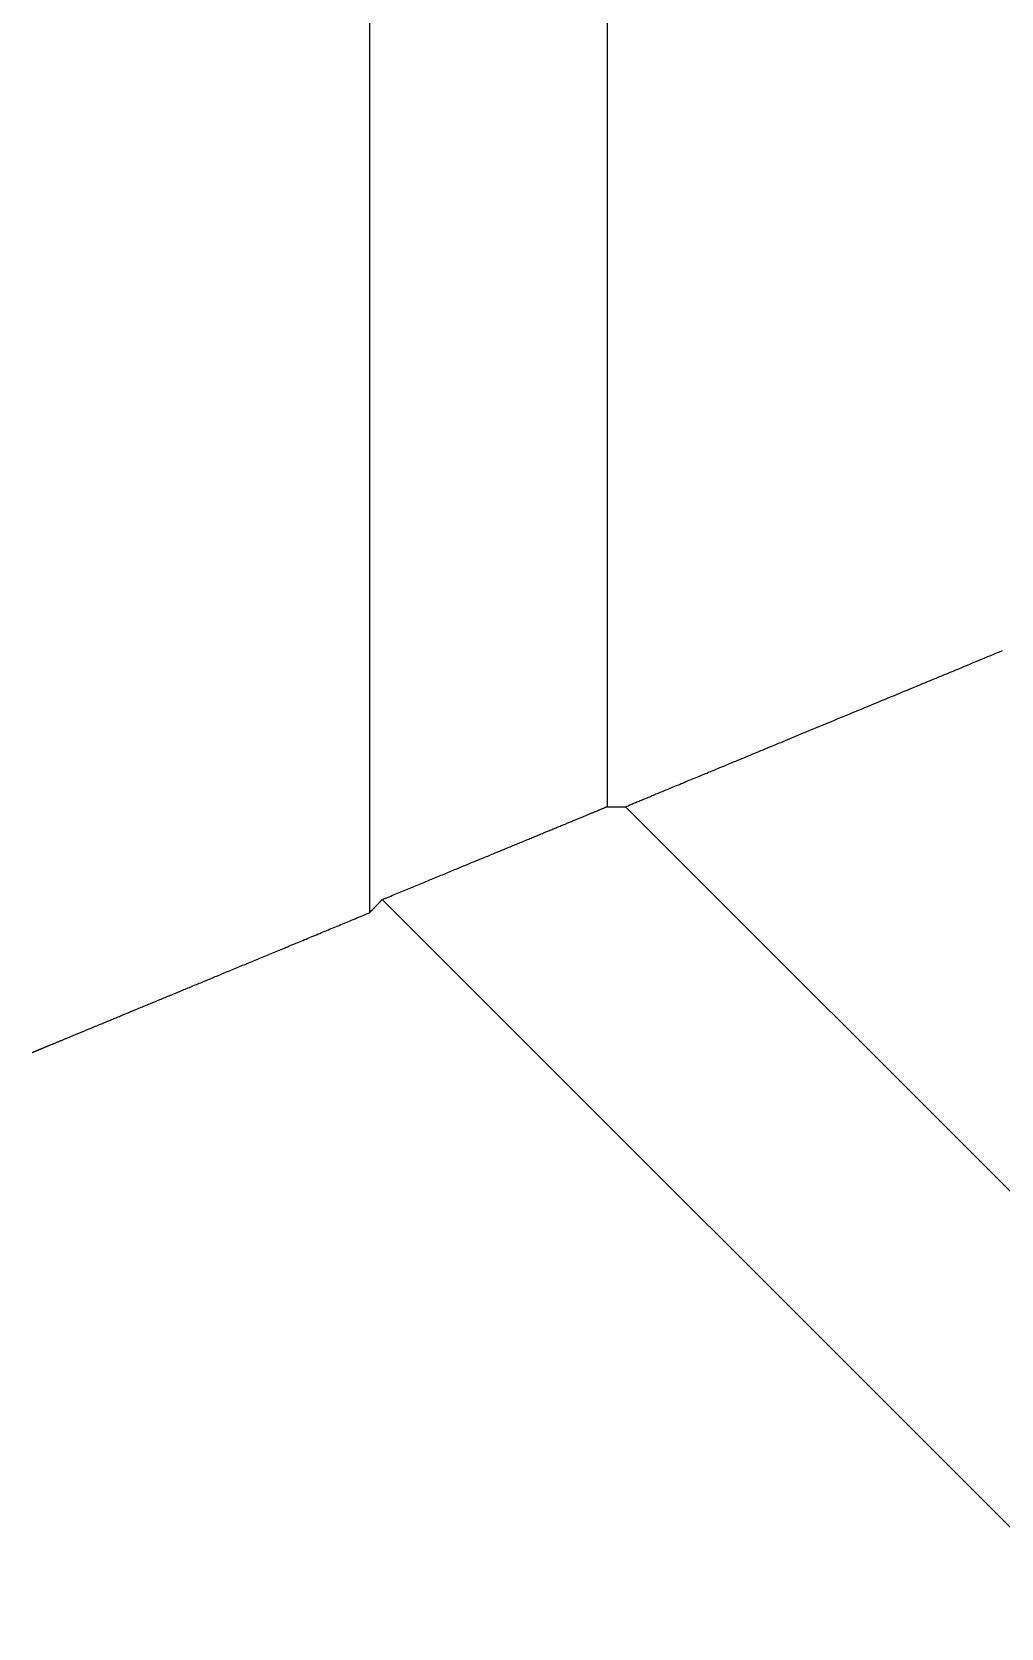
# Model space of a CAD drawing. Header units: metres. Extents: x -23 to 570, y -25 to 184.
# Drawn here: x 96.70344 to 96.71405, y 2.2192 to 2.23667 of the extents above; entities that cross this region are included whole.
import ezdxf

# ---------------------------------------------------------------- set-up
doc = ezdxf.new("R2010")
doc.units = ezdxf.units.M
doc.header["$LTSCALE"] = 0.1
doc.linetypes.add('DUPLEX SUPERIOR$0$DASHEDX2', pattern=[1.5, 1, -0.5])
for name, color, linetype in [('DUPLEX SUPERIOR$0$1', 232, 'DUPLEX SUPERIOR$0$DASHEDX2'), ('DUPLEX SUPERIOR$0$11-DUO-ATC TORRE A$0$10_GGP274BSSAAPTELHT2$0$GG-SA0001', 1, 'Continuous'), ('DUPLEX SUPERIOR$0$11-DUO-ATC TORRE A$0$GG-SA0002', 2, 'Continuous'), ('DUPLEX SUPERIOR$0$3', 2, 'Continuous'), ('DUPLEX SUPERIOR$0$4', 2, 'Continuous'), ('DUPLEX SUPERIOR$0$ARQ-MOB', 7, 'Continuous')]:
    doc.layers.add(name, color=color, linetype=linetype)
doc.styles.add('DUPLEX SUPERIOR$0$11-DUO-ATC TORRE A$0$10_GGP274BSSAAPTELHT2$0$gg-style-romans', font='romans.shx')
doc.dimstyles.new('DUPLEX SUPERIOR$0$11-DUO-ATC TORRE A$0$10_GGP274BSSAAPTELHT2$0$gg-dim-50', dxfattribs={"dimtxt": 0.1, "dimasz": 0.1, "dimexe": 0.1, "dimexo": 0.02, "dimgap": 0.02, "dimtad": 1, "dimdec": 0, "dimlfac": 100, "dimzin": 0, "dimdsep": 46, "dimtxsty": 'DUPLEX SUPERIOR$0$11-DUO-ATC TORRE A$0$10_GGP274BSSAAPTELHT2$0$gg-style-romans', "dimblk": 'DUPLEX SUPERIOR$0$11-DUO-ATC TORRE A$0$_Oblique', "dimcen": 0.02, "dimdle": 0.1, "dimclrd": 1, "dimclre": 1, "dimclrt": 1, "dimadec": 0, "dimazin": 0, "dimtfac": 1, "dimtdec": 0, "dimtofl": 0, "dimtmove": 0, "dimatfit": 3, "dimfxl": 1, "dimtolj": 1, "dimtzin": 0, "dimarcsym": 0})

# ---------------------------------------------------------------- blocks, each defined once
blk = doc.blocks.new('DUPLEX SUPERIOR$0$MOB_Jacuzzi-SPA J180 Quality')
h = blk.add_hatch()
h.set_pattern_fill('DOTS', color=251, scale=30, style=0)
h.set_pattern_definition([(4e-14, (-2e-12, 0), (0.9375, 1.875), [0, -1.875])])
h.paths.add_polyline_path([(333.0059, -53.4901), (278.5059, -53.4901), (278.5059, -107.9901, 0.414214)])
h.paths.add_polyline_path([(278.5059, -53.4901), (242.6924, -53.4901, -0.018763), (241.8449, -80.2574, 0.306451), (254.775, -102.5523, 0.113107), (278.5059, -107.9901)])
h.paths.add_polyline_path([(333.0059, -53.4901, 0.414214), (278.5059, 1.0099), (278.5059, -53.4901)])
h.paths.add_polyline_path([(278.5059, 1.0099, 0.153802), (247.2657, -8.8326, 0.542604), (247.4931, -15.5357, -0.759815), (244.5059, -26.2754), (244.1903, -26.2754, 0.435355), (241.7043, -28.9614, -0.017198), (242.6924, -53.4901), (278.5059, -53.4901)])
h.paths.add_polyline_path([(766.0059, -48.296), (1414.8154, -48.296), (1414.8154, 326.704), (766.0059, 326.704)], flags=9)
blk = doc.blocks.new('DUPLEX SUPERIOR$0$layout dup sup tipo 2')
at = {"layer": 'DUPLEX SUPERIOR$0$ARQ-MOB', "color": 251, "xscale": -0.01, "yscale": 0.01, "zscale": 0.01}
blk.add_blockref('DUPLEX SUPERIOR$0$MOB_Jacuzzi-SPA J180 Quality', (-13.662363, -4.726521), dxfattribs=at)
blk = doc.blocks.new('DUPLEX SUPERIOR$0$EST-LO-012-BAR-R00')
at = {"layer": 'DUPLEX SUPERIOR$0$3'}
h = blk.add_hatch(color=8, dxfattribs=at)
h.dxf.hatch_style = 1
h.paths.add_polyline_path([(12.990166, -733.007865), (-0.004452, -733.007865), (-0.004452, -859.007865), (12.990166, -859.007865)], flags=16)
h.paths.add_polyline_path([(12.990166, -474.009684), (-0.004452, -474.009684), (-0.004452, -600.009684), (12.990166, -600.009684)], flags=16)
h.paths.add_polyline_path([(12.990166, -41.006716), (0, -41.006716), (0, -167.006716), (12.990166, -167.006716)], flags=16)
h.paths.add_polyline_path([(-77.500305, 296.001179), (-239.500305, 296.001179), (-239.500305, 282.997389), (-77.500305, 282.997389)], flags=16)
h.paths.add_polyline_path([(1027.995156, -74.001904), (1014.985014, -74.001904), (1014.985014, -183.00198), (1012.995156, -183.00198), (1012.995156, -196.001904), (1027.995156, -196.001904)], flags=17)
h.paths.add_polyline_path([(-1534.999687, -396.002061), (-1547.999687, -396.002061), (-1547.999687, -566.99002), (-1534.999687, -566.99002), (-1534.999687, -458.002855), (-1532.999904, -458.002855), (-1532.999904, -445.003037), (-1534.999687, -445.003037)], flags=17)
h.paths.add_polyline_path([(-1547.999687, -245.000884), (-1547.999687, -74.000884), (-1534.999687, -74.000884), (-1534.999687, -183.000531), (-1532.999687, -183.000531), (-1532.999687, -196.000349), (-1534.999687, -196.000349), (-1534.999687, -245.000884)])
h.paths.add_polyline_path([(1027.995404, -566.99002), (1014.995404, -566.99002), (1014.995404, -458.001482), (1012.995404, -458.001482), (1012.995404, -444.99002), (1027.995404, -444.99002)])
h.paths.add_polyline_path([(-251.979379, -937.001358), (-251.979379, -924.001358), (-232.004486, -924.000659), (-232.004486, -855.000659), (-213.004486, -855.000659), (-213.004486, -924.000659), (-0.004452, -924.001358), (-0.004452, -415.003177), (-213.011238, -415.003177), (-213.011238, -482.000175), (-232.011238, -482.000175), (-232.011238, -396.003177), (280.995777, -396.003177), (280.995777, -409.003386), (12.995548, -409.003386), (12.995548, -937.001358)])
h.paths.add_polyline_path([(-517.003335, -245.000006), (-517.003335, 296.001179), (12.994618, 296.001179), (12.994618, -232.000209), (280.995777, -232.000209), (280.995777, -245), (0, -245), (0, 0), (-249.000312, 0), (-249.000312, 12.998784), (-0.000305, 12.998784), (-0.000305, 282.997389), (-504.003335, 282.997389), (-504.003335, -245.000006)])
h.paths.add_polyline_path([(-801.000061, -408.999165), (-520.003335, -408.999165), (-520.003335, -395.999165), (-801.000061, -395.999165)], flags=17)
h.paths.add_polyline_path([(719.496112, -409.003033), (719.496112, -396.003386), (459.996043, -396.003386), (459.996043, -541.004109), (472.996043, -541.004109), (472.996043, -409.003033)], flags=17)
h.paths.add_polyline_path([(719.496112, -232.000353), (472.996043, -232.000353), (472.996043, -99.999277), (459.996043, -99.999277), (459.996043, -245), (719.496112, -245)], flags=17)
h.paths.add_polyline_path([(-993.00031, -541.004109), (-980.00031, -541.004109), (-980.00031, -396.003386), (-1239.500379, -396.003386), (-1239.500379, -409.003386), (-993.00031, -409.003386)], flags=17)
h.paths.add_polyline_path([(-993.00031, -99.999277), (-993.00031, -232), (-1239.500379, -232), (-1239.500379, -245), (-980.00031, -245), (-980.00031, -99.999277)], flags=17)
h.paths.add_polyline_path([(-801.000061, -245), (-520.003335, -245), (-520.003335, -232), (-801.000061, -232)], flags=17)
h.paths.add_polyline_path([(-517.003335, -937.002217), (-352.982201, -937.002217), (-352.982201, -924.002217), (-504.003335, -924.002217), (-504.003335, -395.999165), (-517.003335, -395.999165)])
h.paths.add_polyline_path([(574.479516, -14.002855), (593.479516, -14.002855), (593.479516, 35.997145), (574.479516, 35.997145)])
h.paths.add_polyline_path([(574.479516, -677.000531), (593.479516, -677.000531), (593.479516, -627.000531), (574.479516, -627.000531)])
h.paths.add_polyline_path([(-1113.500883, -677.000531), (-1094.500883, -677.000531), (-1094.500883, -627.000531), (-1113.500883, -627.000531)])
h.paths.add_polyline_path([(-1113.500883, -14.002855), (-1094.500883, -14.002855), (-1094.500883, 35.997145), (-1113.500883, 35.997145)])
h.paths.add_polyline_path([(265.995777, -677.000531), (284.995777, -677.000531), (284.995777, -627.000531), (265.995777, -627.000531)])
h.paths.add_polyline_path([(265.995777, -14.002855), (284.995777, -14.002855), (284.995777, 35.997145), (265.995777, 35.997145)])
h.paths.add_polyline_path([(-805.000061, -677.000531), (-786.000061, -677.000531), (-786.000061, -627.000531), (-805.000061, -627.000531)])
h.paths.add_polyline_path([(-805.000061, -14.002855), (-786.000061, -14.002855), (-786.000061, 35.997145), (-805.000061, 35.997145)])
edge = h.paths.add_edge_path()
edge.add_line((-1547.999687, -566.99002), (-1547.999687, -396.002061))
edge.add_line((-1547.999687, -396.002061), (-1534.999687, -396.002061))
edge.add_line((-1534.999687, -396.002061), (-1534.999687, -445.003037))
edge.add_line((-1534.999687, -445.003037), (-1532.999904, -445.003037))
edge.add_line((-1532.999904, -445.003037), (-1532.999904, -458.002855))
edge.add_line((-1532.999904, -458.002855), (-1534.999687, -458.002855))
edge.add_line((-1534.999687, -458.002855), (-1534.999687, -566.99002))
edge.add_line((-1534.999687, -566.99002), (-1547.999904, -566.99002))
edge.add_line((1027.989198, -196.001904), (1012.995156, -196.001904))
edge.add_line((1012.995156, -196.001904), (1012.995156, -183.00198))
edge.add_line((1012.995156, -183.00198), (1014.985014, -183.00198))
edge.add_line((1014.985014, -183.00198), (1014.985014, -74.001904))
edge.add_line((1014.985014, -74.001904), (1027.995156, -74.001904))
edge.add_line((1027.995156, -74.001904), (1027.995156, -196.001904))
h.paths.add_polyline_path([(-1.560017, -178.478832), (-1.560017, -104.425285), (-24.535801, -104.425285), (-24.535801, -178.478832)], flags=25)
at = {"layer": 'DUPLEX SUPERIOR$0$4'}
h = blk.add_hatch(color=8, dxfattribs=at)
h.dxf.hatch_style = 1
h.paths.add_polyline_path([(-1094.500883, 35.997145), (-1113.500883, 35.997145), (-1113.500883, -14.002855), (-1094.500883, -14.002855)])
h.paths.add_polyline_path([(-786.000061, 35.997145), (-805.000061, 35.997145), (-805.000061, -14.002855), (-786.000061, -14.002855)])
h.paths.add_polyline_path([(-980.00031, -99.999277), (-993.00031, -99.999277), (-993.00031, -232), (-1239.500379, -232), (-1239.500379, -245), (-980.00031, -245)])
h.paths.add_polyline_path([(-980.00031, -396.003386), (-1239.500379, -396.003386), (-1239.500379, -409.003386), (-993.00031, -409.003386), (-993.00031, -541.004109), (-980.00031, -541.004109)])
h.paths.add_polyline_path([(-1534.999687, -396.002061), (-1547.999687, -396.002061), (-1547.999687, -566.99002), (-1534.999687, -566.99002), (-1534.999687, -458.002855), (-1532.999904, -458.002855), (-1532.999904, -445.003037), (-1534.999687, -445.003037)])
h.paths.add_polyline_path([(-2548.999343, 77.001566), (-2561.999343, 77.001566), (-2561.999343, -195.998214), (-2399.510997, -195.998214), (-2399.510997, -182.998214), (-2548.999343, -182.998214)], flags=17)
h.paths.add_polyline_path([(-2548.999822, -458.004942), (-2399.510997, -458.004942), (-2399.510997, -445.004942), (-2561.999822, -445.004942), (-2561.999822, -718.004952), (-2548.999822, -718.004952)], flags=17)
h.paths.add_polyline_path([(280.995777, -409.003386), (459.996043, -409.003386), (459.996043, -396.003386), (280.995777, -396.003386)])
h.paths.add_polyline_path([(1014.995404, -718.004952), (1027.995404, -718.004952), (1027.995404, -566.99002), (1014.995404, -566.99002)])
h.paths.add_polyline_path([(865.506331, -458.001482), (1012.995404, -458.001482), (1012.995404, -444.99002), (865.506331, -444.99002)])
h.paths.add_polyline_path([(865.506331, -196.001904), (1012.995156, -196.001904), (1012.995156, -183.00198), (865.506331, -183.00198)])
h.paths.add_polyline_path([(1014.995156, -74.001904), (1027.995156, -74.001904), (1027.995156, 77.000887), (1014.995156, 77.000887)])
h.paths.add_polyline_path([(280.995777, -245), (459.996043, -245), (459.996043, -232.000209), (280.995777, -232.000209)])
h.paths.add_polyline_path([(-57.501936, -245), (0, -245), (0, -225.996934), (-57.501936, -225.996934)])
h.paths.add_polyline_path([(-980.00031, -245), (-801.000061, -245), (-801.000061, -232), (-980.00031, -232)])
h.paths.add_polyline_path([(-980.00031, -409.003177), (-801.000061, -409.003177), (-801.000061, -395.999165), (-980.00031, -395.999165)])
h.paths.add_polyline_path([(-1547.999687, -74.000884), (-1534.999687, -74.000884), (-1534.999687, 77.000932), (-1547.999687, 77.000932)])
h.paths.add_polyline_path([(-1532.999687, -196.000349), (-1385.510847, -196.000349), (-1385.510847, -183.000531), (-1532.999687, -183.000531)])
h.paths.add_polyline_path([(-1547.999904, -718.004976), (-1534.999687, -718.004976), (-1534.999687, -566.99002), (-1547.999904, -566.99002)])
h.paths.add_polyline_path([(-1532.999904, -458.002855), (-1385.510832, -458.002855), (-1385.510832, -445.003037), (-1532.999904, -445.003037)])
h.paths.add_polyline_path([(-1548.000663, -396.002061), (-2253.500545, -396.002061), (-2253.500545, -409.001685), (-2008.001965, -409.001685), (-2008.001965, -540.996579), (-1995.001777, -540.996579), (-1995.001777, -409.00183), (-1548.000663, -409.00183)])
h.paths.add_polyline_path([(1245.999783, -327.001694), (1689.007686, -327.001694), (1689.007686, -314.001694), (1245.999783, -314.001694)])
h.paths.add_polyline_path([(-249.004459, -245.001553), (-236.004459, -245.001553), (-236.004459, -0.001553), (-249.004459, -0.001553)])
h.paths.add_polyline_path([(-1548.000446, -245.001325), (-1548.000446, -232.001024), (-1995.001965, -232.001024), (-1995.001965, -100.000624), (-2008.001965, -100.000624), (-2008.001965, -232.001325), (-2253.500545, -232.001325), (-2253.500545, -245.001325)])
h.paths.add_polyline_path([(-3223.007243, -327.001694), (-2779.99934, -327.001694), (-2779.99934, -314.001694), (-3223.007243, -314.001694)])
h.paths.add_polyline_path([(1015.01125, -327.001694), (1155.51125, -327.001694), (1155.51125, -314.001694), (1015.01125, -314.001694)])
h.paths.add_polyline_path([(-2689.510807, -327.001694), (-2549.010807, -327.001694), (-2549.010807, -314.001694), (-2689.510807, -314.001694)])
h.paths.add_polyline_path([(-3223.007243, -72.001699), (-3208.007243, -72.001699), (-3208.007243, -42.001699), (-3223.007243, -42.001699)])
h.paths.add_polyline_path([(-2962.007243, -72.001699), (-2947.007243, -72.001699), (-2947.007243, -42.001699), (-2962.007243, -42.001699)])
h.paths.add_polyline_path([(1413.007686, -72.001699), (1428.007686, -72.001699), (1428.007686, -42.001699), (1413.007686, -42.001699)])
h.paths.add_polyline_path([(1674.007686, -72.001699), (1689.007686, -72.001699), (1689.007686, -42.001699), (1674.007686, -42.001699)])
h.paths.add_polyline_path([(-3223.007243, -599.001687), (-3208.007243, -599.001687), (-3208.007243, -569.001687), (-3223.007243, -569.001687)])
h.paths.add_polyline_path([(-2962.007243, -599.001687), (-2947.007243, -599.001687), (-2947.007243, -569.001687), (-2962.007243, -569.001687)])
h.paths.add_polyline_path([(1413.007686, -599.001687), (1428.007686, -599.001687), (1428.007686, -569.001687), (1413.007686, -569.001687)])
h.paths.add_polyline_path([(1674.007686, -599.001687), (1689.007686, -599.001687), (1689.007686, -569.001687), (1674.007686, -569.001687)])
edge = h.paths.add_edge_path()
edge.add_line((-2399.510997, -445.004942), (-2561.999822, -445.004942))
edge.add_line((-2561.999822, -445.004942), (-2561.999822, -718.004952))
edge.add_line((-2561.999822, -718.004952), (-2548.999822, -718.004952))
edge.add_line((-2548.999822, -718.004952), (-2548.999822, -458.004942))
edge.add_line((-2548.999822, -458.004942), (-2399.510997, -458.004942))
edge.add_line((-2399.510997, -458.004942), (-2399.510997, -445.005172))
edge.add_line((-2561.999343, 77.001566), (-2561.999343, -195.998214))
edge.add_line((-2561.999343, -195.998214), (-2399.510997, -195.998214))
edge.add_line((-2399.510997, -195.998214), (-2399.510997, -182.998214))
edge.add_line((-2399.510997, -182.998214), (-2548.999343, -182.998214))
edge.add_line((-2548.999343, -182.998214), (-2548.999343, 77.001566))
edge.add_line((-2548.999343, 77.001566), (-2561.999822, 77.001566))
h.paths.add_polyline_path([(-1109.165788, -62.830897), (-1109.165788, -3.910365), (-1132.141572, -3.910365), (-1132.141572, -62.830897)], flags=9)
blk = doc.blocks.new('DUPLEX SUPERIOR$0$11-DUO-ATC TORRE A$0$Junção-Js50x50f')
at = {"layer": 'DUPLEX SUPERIOR$0$11-DUO-ATC TORRE A$0$GG-SA0002'}
for p, q in [((0.027927, 0.067417), (0.027926, 0.067414)), ((0.027928, 0.067421), (0.027927, 0.067417)), ((0.02793, 0.067424), (0.027928, 0.067421)), ((0.027931, 0.067427), (0.02793, 0.067424)), ((0.027932, 0.06743), (0.027931, 0.067427)), ((0.027933, 0.067432), (0.027932, 0.06743)), ((0.027934, 0.067435), (0.027933, 0.067432)), ((0.027935, 0.067438), (0.027934, 0.067435)), ((0.027937, 0.06744), (0.027935, 0.067438)), ((0.027938, 0.067443), (0.027937, 0.06744)), ((0.027939, 0.067445), (0.027938, 0.067443)), ((0.02794, 0.067448), (0.027939, 0.067445)), ((0.027941, 0.067452), (0.02794, 0.06745)), ((0.02794, 0.06745), (0.02794, 0.067448)), ((0.027942, 0.067454), (0.027941, 0.067452)), ((0.027943, 0.067456), (0.027942, 0.067454)), ((0.027944, 0.067458), (0.027943, 0.067456)), ((0.027945, 0.06746), (0.027944, 0.067458)), ((0.027946, 0.067463), (0.027945, 0.067461)), ((0.027945, 0.067461), (0.027945, 0.06746)), ((0.027947, 0.067465), (0.027946, 0.067463)), ((0.027948, 0.067467), (0.027947, 0.067466)), ((0.027947, 0.067466), (0.027947, 0.067465)), ((0.027949, 0.06747), (0.027948, 0.067469)), ((0.027948, 0.067469), (0.027948, 0.067467)), ((0.02795, 0.067472), (0.027949, 0.067471)), ((0.027949, 0.067471), (0.027949, 0.06747)), ((0.027856, 0.067246), (0.027854, 0.06724)), ((0.027859, 0.067253), (0.027856, 0.067246)), ((0.027861, 0.067259), (0.027859, 0.067253)), ((0.027864, 0.067265), (0.027861, 0.067259)), ((0.027866, 0.067271), (0.027864, 0.067265)), ((0.027869, 0.067277), (0.027866, 0.067271)), ((0.027871, 0.067282), (0.027869, 0.067277)), ((0.027873, 0.067288), (0.027871, 0.067282)), ((0.027876, 0.067294), (0.027873, 0.067288)), ((0.027878, 0.067299), (0.027876, 0.067294)), ((0.02788, 0.067305), (0.027878, 0.067299)), ((0.027883, 0.06731), (0.02788, 0.067305)), ((0.027885, 0.067315), (0.027883, 0.06731)), ((0.027887, 0.067321), (0.027885, 0.067315)), ((0.027889, 0.067326), (0.027887, 0.067321)), ((0.027891, 0.067331), (0.027889, 0.067326)), ((0.027893, 0.067336), (0.027891, 0.067331)), ((0.027895, 0.067341), (0.027893, 0.067336)), ((0.027897, 0.067345), (0.027895, 0.067341)), ((0.027899, 0.06735), (0.027897, 0.067345)), ((0.027901, 0.067355), (0.027899, 0.06735)), ((0.027903, 0.067359), (0.027901, 0.067355)), ((0.027905, 0.067364), (0.027903, 0.067359)), ((0.027907, 0.067368), (0.027905, 0.067364)), ((0.027908, 0.067372), (0.027907, 0.067368)), ((0.02791, 0.067377), (0.027908, 0.067372)), ((0.027912, 0.067381), (0.02791, 0.067377)), ((0.027914, 0.067385), (0.027912, 0.067381)), ((0.027915, 0.067389), (0.027914, 0.067385)), ((0.027917, 0.067393), (0.027915, 0.067389)), ((0.027918, 0.067396), (0.027917, 0.067393)), ((0.02792, 0.0674), (0.027918, 0.067396)), ((0.027921, 0.067404), (0.02792, 0.0674)), ((0.027923, 0.067407), (0.027921, 0.067404)), ((0.027924, 0.067411), (0.027923, 0.067407)), ((0.027926, 0.067414), (0.027924, 0.067411)), ((0.027785, 0.067074), (0.027781, 0.067066)), ((0.027788, 0.067082), (0.027785, 0.067074)), ((0.027791, 0.06709), (0.027788, 0.067082)), ((0.027795, 0.067098), (0.027791, 0.06709)), ((0.027798, 0.067106), (0.027795, 0.067098)), ((0.027801, 0.067114), (0.027798, 0.067106)), ((0.027804, 0.067121), (0.027801, 0.067114)), ((0.027808, 0.067129), (0.027804, 0.067121)), ((0.027811, 0.067136), (0.027808, 0.067129)), ((0.027814, 0.067144), (0.027811, 0.067136)), ((0.027817, 0.067151), (0.027814, 0.067144)), ((0.02782, 0.067158), (0.027817, 0.067151)), ((0.027823, 0.067166), (0.02782, 0.067158)), ((0.027826, 0.067173), (0.027823, 0.067166)), ((0.027829, 0.06718), (0.027826, 0.067173)), ((0.027832, 0.067187), (0.027829, 0.06718)), ((0.027834, 0.067194), (0.027832, 0.067187)), ((0.027837, 0.067201), (0.027834, 0.067194)), ((0.02784, 0.067207), (0.027837, 0.067201)), ((0.027843, 0.067214), (0.02784, 0.067207)), ((0.027846, 0.067221), (0.027843, 0.067214)), ((0.027848, 0.067227), (0.027846, 0.067221)), ((0.027851, 0.067234), (0.027848, 0.067227)), ((0.027854, 0.06724), (0.027851, 0.067234)), ((0.027711, 0.066897), (0.027707, 0.066887)), ((0.027715, 0.066906), (0.027711, 0.066897)), ((0.027719, 0.066916), (0.027715, 0.066906)), ((0.027723, 0.066925), (0.027719, 0.066916)), ((0.027727, 0.066935), (0.027723, 0.066925)), ((0.027731, 0.066944), (0.027727, 0.066935)), ((0.027735, 0.066953), (0.027731, 0.066944)), ((0.027738, 0.066962), (0.027735, 0.066953)), ((0.027742, 0.066971), (0.027738, 0.066962)), ((0.027746, 0.06698), (0.027742, 0.066971)), ((0.02775, 0.066989), (0.027746, 0.06698)), ((0.027753, 0.066998), (0.02775, 0.066989)), ((0.027757, 0.067007), (0.027753, 0.066998)), ((0.02776, 0.067015), (0.027757, 0.067007)), ((0.027764, 0.067024), (0.02776, 0.067015)), ((0.027768, 0.067032), (0.027764, 0.067024)), ((0.027771, 0.067041), (0.027768, 0.067032)), ((0.027775, 0.067049), (0.027771, 0.067041)), ((0.027778, 0.067058), (0.027775, 0.067049)), ((0.027781, 0.067066), (0.027778, 0.067058)), ((0.02764, 0.066723), (0.027635, 0.066713)), ((0.027644, 0.066734), (0.02764, 0.066723)), ((0.027648, 0.066745), (0.027644, 0.066734)), ((0.027653, 0.066755), (0.027648, 0.066745)), ((0.027657, 0.066766), (0.027653, 0.066755)), ((0.027662, 0.066777), (0.027657, 0.066766)), ((0.027666, 0.066787), (0.027662, 0.066777)), ((0.02767, 0.066797), (0.027666, 0.066787)), ((0.027674, 0.066808), (0.02767, 0.066797)), ((0.027679, 0.066818), (0.027674, 0.066808)), ((0.027683, 0.066828), (0.027679, 0.066818)), ((0.027687, 0.066838), (0.027683, 0.066828)), ((0.027691, 0.066848), (0.027687, 0.066838)), ((0.027695, 0.066858), (0.027691, 0.066848)), ((0.027699, 0.066868), (0.027695, 0.066858)), ((0.027703, 0.066877), (0.027699, 0.066868)), ((0.027707, 0.066887), (0.027703, 0.066877)), ((0.027564, 0.066542), (0.027559, 0.06653)), ((0.027569, 0.066554), (0.027564, 0.066542)), ((0.027574, 0.066566), (0.027569, 0.066554)), ((0.027579, 0.066577), (0.027574, 0.066566)), ((0.027584, 0.066589), (0.027579, 0.066577)), ((0.027589, 0.0666), (0.027584, 0.066589)), ((0.027593, 0.066612), (0.027589, 0.0666)), ((0.027598, 0.066623), (0.027593, 0.066612)), ((0.027603, 0.066635), (0.027598, 0.066623)), ((0.027608, 0.066646), (0.027603, 0.066635)), ((0.027612, 0.066657), (0.027608, 0.066646)), ((0.027617, 0.066669), (0.027612, 0.066657)), ((0.027621, 0.06668), (0.027617, 0.066669)), ((0.027626, 0.066691), (0.027621, 0.06668)), ((0.027631, 0.066702), (0.027626, 0.066691)), ((0.027635, 0.066713), (0.027631, 0.066702)), ((0.027493, 0.066369), (0.027488, 0.066357)), ((0.027498, 0.066382), (0.027493, 0.066369)), ((0.027503, 0.066395), (0.027498, 0.066382)), ((0.027509, 0.066407), (0.027503, 0.066395)), ((0.027514, 0.06642), (0.027509, 0.066407)), ((0.027519, 0.066432), (0.027514, 0.06642)), ((0.027524, 0.066445), (0.027519, 0.066432)), ((0.027529, 0.066457), (0.027524, 0.066445)), ((0.027534, 0.066469), (0.027529, 0.066457)), ((0.027539, 0.066482), (0.027534, 0.066469)), ((0.027545, 0.066494), (0.027539, 0.066482)), ((0.02755, 0.066506), (0.027545, 0.066494)), ((0.027555, 0.066518), (0.02755, 0.066506)), ((0.027559, 0.06653), (0.027555, 0.066518)), ((0.027422, 0.066198), (0.027416, 0.066185)), ((0.027428, 0.066212), (0.027422, 0.066198)), ((0.027433, 0.066225), (0.027428, 0.066212)), ((0.027439, 0.066239), (0.027433, 0.066225)), ((0.027444, 0.066252), (0.027439, 0.066239)), ((0.02745, 0.066265), (0.027444, 0.066252)), ((0.027455, 0.066278), (0.02745, 0.066265)), ((0.027461, 0.066292), (0.027455, 0.066278)), ((0.027466, 0.066305), (0.027461, 0.066292)), ((0.027472, 0.066318), (0.027466, 0.066305)), ((0.027477, 0.066331), (0.027472, 0.066318)), ((0.027482, 0.066344), (0.027477, 0.066331)), ((0.027488, 0.066357), (0.027482, 0.066344)), ((0.027353, 0.066032), (0.027347, 0.066017)), ((0.027359, 0.066046), (0.027353, 0.066032)), ((0.027365, 0.06606), (0.027359, 0.066046)), ((0.027371, 0.066074), (0.027365, 0.06606)), ((0.027376, 0.066088), (0.027371, 0.066074)), ((0.027382, 0.066102), (0.027376, 0.066088)), ((0.027388, 0.066116), (0.027382, 0.066102)), ((0.027394, 0.06613), (0.027388, 0.066116)), ((0.027399, 0.066144), (0.027394, 0.06613)), ((0.027405, 0.066157), (0.027399, 0.066144)), ((0.027411, 0.066171), (0.027405, 0.066157)), ((0.027416, 0.066185), (0.027411, 0.066171)), ((0.027281, 0.065857), (0.027274, 0.065842)), ((0.027287, 0.065872), (0.027281, 0.065857)), ((0.027293, 0.065886), (0.027287, 0.065872)), ((0.027299, 0.065901), (0.027293, 0.065886)), ((0.027305, 0.065916), (0.027299, 0.065901)), ((0.027311, 0.065931), (0.027305, 0.065916)), ((0.027317, 0.065945), (0.027311, 0.065931)), ((0.027323, 0.06596), (0.027317, 0.065945)), ((0.027329, 0.065974), (0.027323, 0.06596)), ((0.027335, 0.065989), (0.027329, 0.065974)), ((0.027341, 0.066003), (0.027335, 0.065989)), ((0.027347, 0.066017), (0.027341, 0.066003)), ((0.027205, 0.065674), (0.027199, 0.065659)), ((0.027211, 0.06569), (0.027205, 0.065674)), ((0.027218, 0.065705), (0.027211, 0.06569)), ((0.027224, 0.065721), (0.027218, 0.065705)), ((0.027231, 0.065736), (0.027224, 0.065721)), ((0.027237, 0.065751), (0.027231, 0.065736)), ((0.027243, 0.065766), (0.027237, 0.065751)), ((0.02725, 0.065782), (0.027243, 0.065766)), ((0.027256, 0.065797), (0.02725, 0.065782)), ((0.027262, 0.065812), (0.027256, 0.065797)), ((0.027268, 0.065827), (0.027262, 0.065812)), ((0.027274, 0.065842), (0.027268, 0.065827)), ((0.027133, 0.0655), (0.027126, 0.065484)), ((0.02714, 0.065516), (0.027133, 0.0655)), ((0.027146, 0.065532), (0.02714, 0.065516)), ((0.027153, 0.065548), (0.027146, 0.065532)), ((0.027159, 0.065564), (0.027153, 0.065548)), ((0.027166, 0.06558), (0.027159, 0.065564)), ((0.027173, 0.065596), (0.027166, 0.06558)), ((0.027179, 0.065612), (0.027173, 0.065596)), ((0.027186, 0.065627), (0.027179, 0.065612)), ((0.027192, 0.065643), (0.027186, 0.065627)), ((0.027199, 0.065659), (0.027192, 0.065643)), ((0.027059, 0.065321), (0.027052, 0.065304)), ((0.027065, 0.065337), (0.027059, 0.065321)), ((0.027072, 0.065354), (0.027065, 0.065337)), ((0.027079, 0.06537), (0.027072, 0.065354)), ((0.027086, 0.065387), (0.027079, 0.06537)), ((0.027093, 0.065403), (0.027086, 0.065387)), ((0.027099, 0.065419), (0.027093, 0.065403)), ((0.027106, 0.065436), (0.027099, 0.065419)), ((0.027113, 0.065452), (0.027106, 0.065436)), ((0.02712, 0.065468), (0.027113, 0.065452)), ((0.027126, 0.065484), (0.02712, 0.065468)), ((0.026989, 0.065152), (0.026982, 0.065135)), ((0.026996, 0.065169), (0.026989, 0.065152)), ((0.027003, 0.065186), (0.026996, 0.065169)), ((0.02701, 0.065203), (0.027003, 0.065186)), ((0.027017, 0.06522), (0.02701, 0.065203)), ((0.027024, 0.065237), (0.027017, 0.06522)), ((0.027031, 0.065254), (0.027024, 0.065237)), ((0.027038, 0.065271), (0.027031, 0.065254)), ((0.027045, 0.065287), (0.027038, 0.065271)), ((0.027052, 0.065304), (0.027045, 0.065287)), ((0.026917, 0.064979), (0.02691, 0.064962)), ((0.026925, 0.064997), (0.026917, 0.064979)), ((0.026932, 0.065014), (0.026925, 0.064997)), ((0.026939, 0.065032), (0.026932, 0.065014)), ((0.026946, 0.065049), (0.026939, 0.065032)), ((0.026953, 0.065066), (0.026946, 0.065049)), ((0.02696, 0.065084), (0.026953, 0.065066)), ((0.026968, 0.065101), (0.02696, 0.065084)), ((0.026975, 0.065118), (0.026968, 0.065101)), ((0.026982, 0.065135), (0.026975, 0.065118)), ((0.026844, 0.064802), (0.026837, 0.064784)), ((0.026851, 0.06482), (0.026844, 0.064802)), ((0.026859, 0.064838), (0.026851, 0.06482)), ((0.026866, 0.064856), (0.026859, 0.064838)), ((0.026873, 0.064874), (0.026866, 0.064856)), ((0.026881, 0.064891), (0.026873, 0.064874)), ((0.026888, 0.064909), (0.026881, 0.064891)), ((0.026895, 0.064927), (0.026888, 0.064909)), ((0.026903, 0.064944), (0.026895, 0.064927)), ((0.02691, 0.064962), (0.026903, 0.064944)), ((0.026769, 0.064621), (0.026761, 0.064603)), ((0.026776, 0.06464), (0.026769, 0.064621)), ((0.026784, 0.064658), (0.026776, 0.06464)), ((0.026792, 0.064676), (0.026784, 0.064658)), ((0.026799, 0.064694), (0.026792, 0.064676)), ((0.026807, 0.064712), (0.026799, 0.064694)), ((0.026814, 0.06473), (0.026807, 0.064712)), ((0.026822, 0.064748), (0.026814, 0.06473)), ((0.026829, 0.064766), (0.026822, 0.064748)), ((0.026837, 0.064784), (0.026829, 0.064766)), ((0.0267, 0.064455), (0.026692, 0.064436)), ((0.026708, 0.064474), (0.0267, 0.064455)), ((0.026715, 0.064492), (0.026708, 0.064474)), ((0.026723, 0.064511), (0.026715, 0.064492)), ((0.026731, 0.064529), (0.026723, 0.064511)), ((0.026738, 0.064548), (0.026731, 0.064529)), ((0.026746, 0.064566), (0.026738, 0.064548)), ((0.026754, 0.064585), (0.026746, 0.064566)), ((0.026761, 0.064603), (0.026754, 0.064585)), ((0.02663, 0.064286), (0.026622, 0.064267)), ((0.026638, 0.064305), (0.02663, 0.064286)), ((0.026646, 0.064324), (0.026638, 0.064305)), ((0.026653, 0.064343), (0.026646, 0.064324)), ((0.026661, 0.064361), (0.026653, 0.064343)), ((0.026669, 0.06438), (0.026661, 0.064361)), ((0.026677, 0.064399), (0.026669, 0.06438)), ((0.026685, 0.064418), (0.026677, 0.064399)), ((0.026692, 0.064436), (0.026685, 0.064418)), ((0.026559, 0.064114), (0.026551, 0.064094)), ((0.026567, 0.064133), (0.026559, 0.064114)), ((0.026575, 0.064152), (0.026567, 0.064133)), ((0.026583, 0.064171), (0.026575, 0.064152)), ((0.02659, 0.064191), (0.026583, 0.064171)), ((0.026598, 0.06421), (0.02659, 0.064191)), ((0.026606, 0.064229), (0.026598, 0.06421)), ((0.026614, 0.064248), (0.026606, 0.064229)), ((0.026622, 0.064267), (0.026614, 0.064248)), ((0.026486, 0.063939), (0.026478, 0.063919)), ((0.026494, 0.063959), (0.026486, 0.063939)), ((0.026502, 0.063978), (0.026494, 0.063959)), ((0.026511, 0.063998), (0.026502, 0.063978)), ((0.026519, 0.064017), (0.026511, 0.063998)), ((0.026527, 0.064036), (0.026519, 0.064017)), ((0.026535, 0.064056), (0.026527, 0.064036)), ((0.026543, 0.064075), (0.026535, 0.064056)), ((0.026551, 0.064094), (0.026543, 0.064075)), ((-0.027951, 0.063782), (0.026421, 0.063782)), ((0.026391, 0.063753), (0.026386, 0.063747)), ((0.026393, 0.063754), (0.026391, 0.063753)), ((0.026394, 0.063755), (0.026393, 0.063754)), ((0.026401, 0.063762), (0.026394, 0.063755)), ((0.026402, 0.063763), (0.026401, 0.063762)), ((0.026409, 0.063769), (0.026402, 0.063763)), ((0.02641, 0.063771), (0.026409, 0.063769)), ((0.026417, 0.063777), (0.02641, 0.063771)), ((0.026418, 0.063778), (0.026417, 0.063777)), ((0.026421, 0.063782), (0.026418, 0.063778)), ((0.026429, 0.063801), (0.026421, 0.063782)), ((0.026437, 0.063821), (0.026429, 0.063801)), ((0.026446, 0.063841), (0.026437, 0.063821)), ((0.026454, 0.063861), (0.026446, 0.063841)), ((0.026462, 0.06388), (0.026454, 0.063861)), ((0.02647, 0.0639), (0.026462, 0.06388)), ((0.026478, 0.063919), (0.02647, 0.0639)), ((0.026253, 0.063585), (0.026245, 0.063567)), ((0.026261, 0.063604), (0.026253, 0.063585)), ((0.026268, 0.063623), (0.026261, 0.063604)), ((0.026276, 0.063641), (0.026268, 0.063623)), ((0.026277, 0.063642), (0.026276, 0.063641)), ((0.064721, 0.025196), (0.026276, 0.063641)), ((0.026278, 0.063644), (0.026277, 0.063642)), ((0.026284, 0.063649), (0.026278, 0.063644)), ((0.026285, 0.06365), (0.026284, 0.063649)), ((0.026291, 0.063656), (0.026285, 0.06365)), ((0.026292, 0.063657), (0.026291, 0.063656)), ((0.026298, 0.063662), (0.026292, 0.063657)), ((0.026299, 0.063663), (0.026298, 0.063662)), ((0.026305, 0.063669), (0.026299, 0.063663)), ((0.026306, 0.06367), (0.026305, 0.063669)), ((0.026307, 0.063671), (0.026306, 0.06367)), ((0.026312, 0.063676), (0.026307, 0.063671)), ((0.026313, 0.063677), (0.026312, 0.063676)), ((0.026318, 0.063682), (0.026313, 0.063677)), ((0.02632, 0.063683), (0.026318, 0.063682)), ((0.026325, 0.063689), (0.02632, 0.063683)), ((0.026326, 0.06369), (0.026325, 0.063689)), ((0.026332, 0.063695), (0.026326, 0.06369)), ((0.026333, 0.063697), (0.026332, 0.063695)), ((0.026334, 0.063698), (0.026333, 0.063697)), ((0.026336, 0.063699), (0.026334, 0.063698)), ((0.02634, 0.063703), (0.026336, 0.063699)), ((0.026341, 0.063704), (0.02634, 0.063703)), ((0.026347, 0.06371), (0.026341, 0.063704)), ((0.026348, 0.063711), (0.026347, 0.06371)), ((0.026354, 0.063716), (0.026348, 0.063711)), ((0.026355, 0.063718), (0.026354, 0.063716)), ((0.026362, 0.063724), (0.026355, 0.063718)), ((0.026363, 0.063725), (0.026362, 0.063724)), ((0.026364, 0.063726), (0.026363, 0.063725)), ((0.026369, 0.063731), (0.026364, 0.063726)), ((0.02637, 0.063732), (0.026369, 0.063731)), ((0.026377, 0.063739), (0.02637, 0.063732)), ((0.026378, 0.06374), (0.026377, 0.063739)), ((0.026385, 0.063746), (0.026378, 0.06374)), ((0.026386, 0.063747), (0.026385, 0.063746)), ((0.026177, 0.063402), (0.02617, 0.063384)), ((0.026185, 0.06342), (0.026177, 0.063402)), ((0.026192, 0.063438), (0.026185, 0.06342)), ((0.0262, 0.063456), (0.026192, 0.063438)), ((0.026207, 0.063475), (0.0262, 0.063456)), ((0.026215, 0.063493), (0.026207, 0.063475)), ((0.026222, 0.063511), (0.026215, 0.063493)), ((0.02623, 0.06353), (0.026222, 0.063511)), ((0.026238, 0.063548), (0.02623, 0.06353)), ((0.026245, 0.063567), (0.026238, 0.063548)), ((0.026111, 0.063241), (0.026103, 0.063223)), ((0.026118, 0.063259), (0.026111, 0.063241)), ((0.026125, 0.063276), (0.026118, 0.063259)), ((0.026133, 0.063294), (0.026125, 0.063276)), ((0.02614, 0.063312), (0.026133, 0.063294)), ((0.026147, 0.06333), (0.02614, 0.063312)), ((0.026155, 0.063348), (0.026147, 0.06333)), ((0.026162, 0.063366), (0.026155, 0.063348)), ((0.02617, 0.063384), (0.026162, 0.063366)), ((0.026032, 0.06305), (0.026025, 0.063033)), ((0.026039, 0.063067), (0.026032, 0.06305)), ((0.026046, 0.063084), (0.026039, 0.063067)), ((0.026053, 0.063101), (0.026046, 0.063084)), ((0.02606, 0.063119), (0.026053, 0.063101)), ((0.026067, 0.063136), (0.02606, 0.063119)), ((0.026075, 0.063153), (0.026067, 0.063136)), ((0.026082, 0.063171), (0.026075, 0.063153)), ((0.026089, 0.063188), (0.026082, 0.063171)), ((0.026096, 0.063206), (0.026089, 0.063188)), ((0.026103, 0.063223), (0.026096, 0.063206)), ((0.025963, 0.062882), (0.025956, 0.062866)), ((0.025969, 0.062899), (0.025963, 0.062882)), ((0.025976, 0.062915), (0.025969, 0.062899)), ((0.025983, 0.062932), (0.025976, 0.062915)), ((0.02599, 0.062949), (0.025983, 0.062932)), ((0.025997, 0.062965), (0.02599, 0.062949)), ((0.026004, 0.062982), (0.025997, 0.062965)), ((0.026011, 0.062999), (0.026004, 0.062982)), ((0.026018, 0.063016), (0.026011, 0.062999)), ((0.026025, 0.063033), (0.026018, 0.063016)), ((0.025889, 0.062704), (0.025882, 0.062688)), ((0.025895, 0.06272), (0.025889, 0.062704)), ((0.025902, 0.062736), (0.025895, 0.06272)), ((0.025909, 0.062752), (0.025902, 0.062736)), ((0.025915, 0.062768), (0.025909, 0.062752)), ((0.025922, 0.062784), (0.025915, 0.062768)), ((0.025929, 0.0628), (0.025922, 0.062784)), ((0.025935, 0.062816), (0.025929, 0.0628)), ((0.025942, 0.062833), (0.025935, 0.062816)), ((0.025949, 0.062849), (0.025942, 0.062833)), ((0.025956, 0.062866), (0.025949, 0.062849)), ((0.025818, 0.062533), (0.025812, 0.062518)), ((0.025825, 0.062548), (0.025818, 0.062533)), ((0.025831, 0.062563), (0.025825, 0.062548)), ((0.025837, 0.062579), (0.025831, 0.062563)), ((0.025844, 0.062594), (0.025837, 0.062579)), ((0.02585, 0.06261), (0.025844, 0.062594)), ((0.025856, 0.062625), (0.02585, 0.06261)), ((0.025863, 0.062641), (0.025856, 0.062625)), ((0.025869, 0.062656), (0.025863, 0.062641)), ((0.025876, 0.062672), (0.025869, 0.062656)), ((0.025882, 0.062688), (0.025876, 0.062672)), ((0.025745, 0.062354), (0.025739, 0.06234)), ((0.025751, 0.062369), (0.025745, 0.062354)), ((0.025757, 0.062384), (0.025751, 0.062369)), ((0.025763, 0.062398), (0.025757, 0.062384)), ((0.025769, 0.062413), (0.025763, 0.062398)), ((0.025775, 0.062428), (0.025769, 0.062413)), ((0.025781, 0.062442), (0.025775, 0.062428)), ((0.025787, 0.062457), (0.025781, 0.062442)), ((0.025793, 0.062472), (0.025787, 0.062457)), ((0.0258, 0.062487), (0.025793, 0.062472)), ((0.025806, 0.062502), (0.0258, 0.062487)), ((0.025812, 0.062518), (0.025806, 0.062502)), ((0.025675, 0.062185), (0.025669, 0.062172)), ((0.025681, 0.062199), (0.025675, 0.062185)), ((0.025686, 0.062213), (0.025681, 0.062199)), ((0.025692, 0.062227), (0.025686, 0.062213)), ((0.025698, 0.062241), (0.025692, 0.062227)), ((0.025703, 0.062255), (0.025698, 0.062241)), ((0.025709, 0.062269), (0.025703, 0.062255)), ((0.025715, 0.062283), (0.025709, 0.062269)), ((0.025721, 0.062297), (0.025715, 0.062283)), ((0.025727, 0.062311), (0.025721, 0.062297)), ((0.025733, 0.062326), (0.025727, 0.062311)), ((0.025739, 0.06234), (0.025733, 0.062326)), ((0.025604, 0.062013), (0.025598, 0.062)), ((0.025609, 0.062026), (0.025604, 0.062013)), ((0.025614, 0.062039), (0.025609, 0.062026)), ((0.02562, 0.062052), (0.025614, 0.062039)), ((0.025625, 0.062065), (0.02562, 0.062052)), ((0.025631, 0.062078), (0.025625, 0.062065)), ((0.025636, 0.062091), (0.025631, 0.062078)), ((0.025641, 0.062104), (0.025636, 0.062091)), ((0.025647, 0.062118), (0.025641, 0.062104)), ((0.025652, 0.062131), (0.025647, 0.062118)), ((0.025658, 0.062145), (0.025652, 0.062131)), ((0.025664, 0.062158), (0.025658, 0.062145)), ((0.025669, 0.062172), (0.025664, 0.062158)), ((0.025528, 0.061829), (0.025523, 0.061817)), ((0.025533, 0.061841), (0.025528, 0.061829)), ((0.025537, 0.061853), (0.025533, 0.061841)), ((0.025542, 0.061865), (0.025537, 0.061853)), ((0.025547, 0.061877), (0.025542, 0.061865)), ((0.025552, 0.061889), (0.025547, 0.061877)), ((0.025557, 0.061901), (0.025552, 0.061889)), ((0.025562, 0.061913), (0.025557, 0.061901)), ((0.025567, 0.061925), (0.025562, 0.061913)), ((0.025573, 0.061938), (0.025567, 0.061925)), ((0.025578, 0.06195), (0.025573, 0.061938)), ((0.025583, 0.061962), (0.025578, 0.06195)), ((0.025588, 0.061975), (0.025583, 0.061962)), ((0.025593, 0.061988), (0.025588, 0.061975)), ((0.025598, 0.062), (0.025593, 0.061988)), ((0.025459, 0.061662), (0.025454, 0.061651)), ((0.025463, 0.061672), (0.025459, 0.061662)), ((0.025467, 0.061683), (0.025463, 0.061672)), ((0.025472, 0.061694), (0.025467, 0.061683)), ((0.025476, 0.061705), (0.025472, 0.061694)), ((0.025481, 0.061716), (0.025476, 0.061705)), ((0.025485, 0.061727), (0.025481, 0.061716)), ((0.02549, 0.061738), (0.025485, 0.061727)), ((0.025495, 0.061749), (0.02549, 0.061738)), ((0.025499, 0.06176), (0.025495, 0.061749)), ((0.025504, 0.061771), (0.025499, 0.06176)), ((0.025509, 0.061783), (0.025504, 0.061771)), ((0.025513, 0.061794), (0.025509, 0.061783)), ((0.025518, 0.061806), (0.025513, 0.061794)), ((0.025523, 0.061817), (0.025518, 0.061806)), ((0.025385, 0.061484), (0.025381, 0.061475)), ((0.025389, 0.061493), (0.025385, 0.061484)), ((0.025393, 0.061502), (0.025389, 0.061493)), ((0.025397, 0.061512), (0.025393, 0.061502)), ((0.025401, 0.061521), (0.025397, 0.061512)), ((0.025405, 0.061531), (0.025401, 0.061521)), ((0.025408, 0.06154), (0.025405, 0.061531)), ((0.025412, 0.06155), (0.025408, 0.06154)), ((0.025416, 0.06156), (0.025412, 0.06155)), ((0.025421, 0.06157), (0.025416, 0.06156)), ((0.025425, 0.06158), (0.025421, 0.06157)), ((0.025429, 0.06159), (0.025425, 0.06158)), ((0.025433, 0.0616), (0.025429, 0.06159)), ((0.025437, 0.06161), (0.025433, 0.0616)), ((0.025441, 0.06162), (0.025437, 0.06161)), ((0.025446, 0.06163), (0.025441, 0.06162)), ((0.02545, 0.061641), (0.025446, 0.06163)), ((0.025454, 0.061651), (0.02545, 0.061641)), ((0.025311, 0.061303), (0.025308, 0.061296)), ((0.025314, 0.061311), (0.025311, 0.061303)), ((0.025317, 0.061318), (0.025314, 0.061311)), ((0.02532, 0.061326), (0.025317, 0.061318)), ((0.025323, 0.061333), (0.02532, 0.061326)), ((0.025326, 0.061341), (0.025323, 0.061333)), ((0.025329, 0.061348), (0.025326, 0.061341)), ((0.025332, 0.061356), (0.025329, 0.061348)), ((0.025336, 0.061364), (0.025332, 0.061356)), ((0.025339, 0.061372), (0.025336, 0.061364)), ((0.025342, 0.06138), (0.025339, 0.061372)), ((0.025346, 0.061388), (0.025342, 0.06138)), ((0.025349, 0.061397), (0.025346, 0.061388)), ((0.025353, 0.061405), (0.025349, 0.061397)), ((0.025356, 0.061414), (0.025353, 0.061405)), ((0.02536, 0.061422), (0.025356, 0.061414)), ((0.025363, 0.061431), (0.02536, 0.061422)), ((0.025367, 0.061439), (0.025363, 0.061431)), ((0.02537, 0.061448), (0.025367, 0.061439)), ((0.025374, 0.061457), (0.02537, 0.061448)), ((0.025378, 0.061466), (0.025374, 0.061457)), ((0.025381, 0.061475), (0.025378, 0.061466)), ((-0.025351, 0.061182), (0.02526, 0.061182)), ((0.025263, 0.061187), (0.02526, 0.061182)), ((0.02526, 0.061182), (0.02526, 0.061174)), ((0.02526, 0.061174), (0.02526, 0.061172)), ((0.02526, 0.061172), (0.02526, 0.061164)), ((0.02526, 0.061164), (0.02526, 0.061163)), ((0.02526, 0.061163), (0.02526, 0.061155)), ((0.02526, 0.061155), (0.02526, 0.061153)), ((0.02526, 0.061153), (0.02526, 0.061145)), ((0.02526, 0.061145), (0.02526, 0.061144)), ((0.02526, 0.061144), (0.02526, 0.061136)), ((0.02526, 0.061136), (0.02526, 0.061134)), ((0.02526, 0.061134), (0.02526, 0.061126)), ((0.025265, 0.061193), (0.025263, 0.061187)), ((0.025267, 0.061199), (0.025265, 0.061193)), ((0.02527, 0.061204), (0.025267, 0.061199)), ((0.025272, 0.06121), (0.02527, 0.061204)), ((0.025275, 0.061216), (0.025272, 0.06121)), ((0.025277, 0.061223), (0.025275, 0.061216)), ((0.02528, 0.061229), (0.025277, 0.061223)), ((0.025282, 0.061235), (0.02528, 0.061229)), ((0.025285, 0.061242), (0.025282, 0.061235)), ((0.025288, 0.061248), (0.025285, 0.061242)), ((0.025291, 0.061255), (0.025288, 0.061248)), ((0.025293, 0.061261), (0.025291, 0.061255)), ((0.025296, 0.061268), (0.025293, 0.061261)), ((0.025299, 0.061275), (0.025296, 0.061268)), ((0.025302, 0.061282), (0.025299, 0.061275)), ((0.025305, 0.061289), (0.025302, 0.061282)), ((0.025308, 0.061296), (0.025305, 0.061289)), ((0.025253, 0.060961), (0.025249, 0.060951)), ((0.025257, 0.060971), (0.025253, 0.060961)), ((0.025261, 0.06098), (0.025257, 0.060971)), ((0.02526, 0.061126), (0.02526, 0.061124)), ((0.02526, 0.061124), (0.02526, 0.061117)), ((0.02526, 0.061117), (0.02526, 0.061115)), ((0.02526, 0.061115), (0.02526, 0.061107)), ((0.02526, 0.061107), (0.02526, 0.061105)), ((0.02526, 0.061105), (0.02526, 0.061097)), ((0.02526, 0.061097), (0.02526, 0.061096)), ((0.02526, 0.061096), (0.02526, 0.061088)), ((0.02526, 0.061088), (0.02526, 0.061086)), ((0.02526, 0.061086), (0.02526, 0.061078)), ((0.02526, 0.061078), (0.02526, 0.061077)), ((0.02526, 0.061077), (0.02526, 0.061069)), ((0.02526, 0.061069), (0.02526, 0.061067)), ((0.02526, 0.061067), (0.02526, 0.061059)), ((0.02526, 0.061059), (0.02526, 0.061058)), ((0.02526, 0.061058), (0.02526, 0.06105)), ((0.02526, 0.06105), (0.02526, 0.061048)), ((0.02526, 0.061048), (0.02526, 0.06104)), ((0.02526, 0.06104), (0.025261, 0.061039)), ((0.025261, 0.061039), (0.025261, 0.061031)), ((0.025261, 0.061031), (0.025261, 0.061029)), ((0.025261, 0.061029), (0.025261, 0.061021)), ((0.025261, 0.061021), (0.025261, 0.06102)), ((0.025261, 0.06102), (0.025261, 0.061012)), ((0.025261, 0.061012), (0.025261, 0.06101)), ((0.025261, 0.06101), (0.025261, 0.061002)), ((0.025261, 0.061002), (0.025261, 0.061001)), ((0.025261, 0.061001), (0.025261, 0.060993)), ((0.025261, 0.060993), (0.025261, 0.060991)), ((0.025261, 0.060991), (0.025261, 0.060983)), ((0.025261, 0.060983), (0.025261, 0.060982)), ((0.025261, 0.060982), (0.025261, 0.06098)), ((0.061045, 0.025196), (0.025261, 0.06098)), ((0.025178, 0.060781), (0.025173, 0.060768)), ((0.025183, 0.060794), (0.025178, 0.060781)), ((0.025188, 0.060806), (0.025183, 0.060794)), ((0.025194, 0.060818), (0.025188, 0.060806)), ((0.025199, 0.06083), (0.025194, 0.060818)), ((0.025204, 0.060842), (0.025199, 0.06083)), ((0.025208, 0.060854), (0.025204, 0.060842)), ((0.025213, 0.060866), (0.025208, 0.060854)), ((0.025218, 0.060877), (0.025213, 0.060866)), ((0.025222, 0.060888), (0.025218, 0.060877)), ((0.025227, 0.060899), (0.025222, 0.060888)), ((0.025232, 0.06091), (0.025227, 0.060899)), ((0.025236, 0.06092), (0.025232, 0.06091)), ((0.02524, 0.060931), (0.025236, 0.06092)), ((0.025244, 0.060941), (0.02524, 0.060931)), ((0.025249, 0.060951), (0.025244, 0.060941)), ((0.025109, 0.060615), (0.025103, 0.0606)), ((0.025115, 0.06063), (0.025109, 0.060615)), ((0.025121, 0.060644), (0.025115, 0.06063)), ((0.025127, 0.060659), (0.025121, 0.060644)), ((0.025133, 0.060673), (0.025127, 0.060659)), ((0.025139, 0.060687), (0.025133, 0.060673)), ((0.025145, 0.060701), (0.025139, 0.060687)), ((0.025151, 0.060715), (0.025145, 0.060701)), ((0.025156, 0.060728), (0.025151, 0.060715)), ((0.025162, 0.060742), (0.025156, 0.060728)), ((0.025167, 0.060755), (0.025162, 0.060742)), ((0.025173, 0.060768), (0.025167, 0.060755)), ((0.025037, 0.06044), (0.02503, 0.060423)), ((0.025044, 0.060457), (0.025037, 0.06044)), ((0.025051, 0.060473), (0.025044, 0.060457)), ((0.025057, 0.06049), (0.025051, 0.060473)), ((0.025064, 0.060506), (0.025057, 0.06049)), ((0.025071, 0.060522), (0.025064, 0.060506)), ((0.025077, 0.060538), (0.025071, 0.060522)), ((0.025084, 0.060554), (0.025077, 0.060538)), ((0.02509, 0.060569), (0.025084, 0.060554)), ((0.025097, 0.060584), (0.02509, 0.060569)), ((0.025103, 0.0606), (0.025097, 0.060584)), ((0.024964, 0.060263), (0.024956, 0.060245)), ((0.024971, 0.060282), (0.024964, 0.060263)), ((0.024979, 0.0603), (0.024971, 0.060282)), ((0.024986, 0.060318), (0.024979, 0.0603)), ((0.024994, 0.060336), (0.024986, 0.060318)), ((0.025001, 0.060354), (0.024994, 0.060336)), ((0.025008, 0.060371), (0.025001, 0.060354)), ((0.025016, 0.060389), (0.025008, 0.060371)), ((0.025023, 0.060406), (0.025016, 0.060389)), ((0.02503, 0.060423), (0.025023, 0.060406)), ((0.024892, 0.06009), (0.024884, 0.06007)), ((0.0249, 0.06011), (0.024892, 0.06009)), ((0.024908, 0.06013), (0.0249, 0.06011)), ((0.024917, 0.060149), (0.024908, 0.06013)), ((0.024925, 0.060169), (0.024917, 0.060149)), ((0.024932, 0.060188), (0.024925, 0.060169)), ((0.02494, 0.060207), (0.024932, 0.060188)), ((0.024948, 0.060226), (0.02494, 0.060207)), ((0.024956, 0.060245), (0.024948, 0.060226)), ((0.024824, 0.059926), (0.024815, 0.059905)), ((0.024833, 0.059947), (0.024824, 0.059926)), ((0.024841, 0.059968), (0.024833, 0.059947)), ((0.02485, 0.059989), (0.024841, 0.059968)), ((0.024859, 0.060009), (0.02485, 0.059989)), ((0.024867, 0.06003), (0.024859, 0.060009)), ((0.024875, 0.06005), (0.024867, 0.06003)), ((0.024884, 0.06007), (0.024875, 0.06005)), ((0.024752, 0.059752), (0.024743, 0.05973)), ((0.024761, 0.059774), (0.024752, 0.059752)), ((0.02477, 0.059797), (0.024761, 0.059774)), ((0.024779, 0.059819), (0.02477, 0.059797)), ((0.024789, 0.05984), (0.024779, 0.059819)), ((0.024797, 0.059862), (0.024789, 0.05984)), ((0.024806, 0.059883), (0.024797, 0.059862)), ((0.024815, 0.059905), (0.024806, 0.059883)), ((0.024676, 0.059569), (0.024667, 0.059546)), ((0.024686, 0.059593), (0.024676, 0.059569)), ((0.024696, 0.059616), (0.024686, 0.059593)), ((0.024705, 0.059639), (0.024696, 0.059616)), ((0.024715, 0.059662), (0.024705, 0.059639)), ((0.024724, 0.059685), (0.024715, 0.059662)), ((0.024733, 0.059707), (0.024724, 0.059685)), ((0.024743, 0.05973), (0.024733, 0.059707)), ((0.024607, 0.059402), (0.024597, 0.059378)), ((0.024617, 0.059426), (0.024607, 0.059402)), ((0.024627, 0.059451), (0.024617, 0.059426)), ((0.024637, 0.059475), (0.024627, 0.059451)), ((0.024647, 0.059498), (0.024637, 0.059475)), ((0.024657, 0.059522), (0.024647, 0.059498)), ((0.024667, 0.059546), (0.024657, 0.059522)), ((0.024535, 0.059228), (0.024525, 0.059203)), ((0.024546, 0.059254), (0.024535, 0.059228)), ((0.024556, 0.059279), (0.024546, 0.059254)), ((0.024566, 0.059304), (0.024556, 0.059279)), ((0.024577, 0.059328), (0.024566, 0.059304)), ((0.024587, 0.059353), (0.024577, 0.059328)), ((0.024597, 0.059378), (0.024587, 0.059353)), ((0.024461, 0.059049), (0.02445, 0.059022)), ((0.024471, 0.059075), (0.024461, 0.059049)), ((0.024482, 0.059101), (0.024471, 0.059075)), ((0.024493, 0.059126), (0.024482, 0.059101)), ((0.024503, 0.059152), (0.024493, 0.059126)), ((0.024514, 0.059178), (0.024503, 0.059152)), ((0.024525, 0.059203), (0.024514, 0.059178)), ((0.024384, 0.058863), (0.024372, 0.058836)), ((0.024395, 0.05889), (0.024384, 0.058863)), ((0.024406, 0.058916), (0.024395, 0.05889)), ((0.024417, 0.058943), (0.024406, 0.058916)), ((0.024428, 0.05897), (0.024417, 0.058943)), ((0.024439, 0.058996), (0.024428, 0.05897)), ((0.02445, 0.059022), (0.024439, 0.058996)), ((0.024316, 0.058699), (0.024304, 0.058671)), ((0.024327, 0.058727), (0.024316, 0.058699)), ((0.024339, 0.058754), (0.024327, 0.058727)), ((0.02435, 0.058781), (0.024339, 0.058754)), ((0.024361, 0.058809), (0.02435, 0.058781)), ((0.024372, 0.058836), (0.024361, 0.058809)), ((0.024246, 0.058532), (0.024235, 0.058503)), ((0.024258, 0.05856), (0.024246, 0.058532)), ((0.02427, 0.058588), (0.024258, 0.05856)), ((0.024281, 0.058616), (0.02427, 0.058588)), ((0.024293, 0.058644), (0.024281, 0.058616)), ((0.024304, 0.058671), (0.024293, 0.058644)), ((0.024176, 0.058361), (0.024164, 0.058332)), ((0.024188, 0.058389), (0.024176, 0.058361)), ((0.024199, 0.058418), (0.024188, 0.058389)), ((0.024211, 0.058447), (0.024199, 0.058418)), ((0.024223, 0.058475), (0.024211, 0.058447)), ((0.024235, 0.058503), (0.024223, 0.058475)), ((0.024103, 0.058186), (0.024091, 0.058157)), ((0.024115, 0.058215), (0.024103, 0.058186)), ((0.024128, 0.058245), (0.024115, 0.058215)), ((0.02414, 0.058274), (0.024128, 0.058245)), ((0.024152, 0.058303), (0.02414, 0.058274)), ((0.024164, 0.058332), (0.024152, 0.058303)), ((0.02403, 0.058008), (0.024017, 0.057978)), ((0.024042, 0.058038), (0.02403, 0.058008)), ((0.024054, 0.058068), (0.024042, 0.058038)), ((0.024067, 0.058098), (0.024054, 0.058068)), ((0.024079, 0.058127), (0.024067, 0.058098)), ((0.024091, 0.058157), (0.024079, 0.058127)), ((0.023955, 0.057828), (0.023942, 0.057797)), ((0.023967, 0.057858), (0.023955, 0.057828)), ((0.02398, 0.057888), (0.023967, 0.057858)), ((0.023992, 0.057918), (0.02398, 0.057888)), ((0.024005, 0.057948), (0.023992, 0.057918)), ((0.024017, 0.057978), (0.024005, 0.057948)), ((0.023879, 0.057644), (0.023866, 0.057613)), ((0.023892, 0.057675), (0.023879, 0.057644)), ((0.023904, 0.057706), (0.023892, 0.057675)), ((0.023917, 0.057736), (0.023904, 0.057706)), ((0.02393, 0.057767), (0.023917, 0.057736)), ((0.023942, 0.057797), (0.02393, 0.057767)), ((0.023815, 0.057489), (0.023802, 0.057458)), ((0.023828, 0.05752), (0.023815, 0.057489)), ((0.02384, 0.057551), (0.023828, 0.05752)), ((0.023853, 0.057582), (0.02384, 0.057551)), ((0.023866, 0.057613), (0.023853, 0.057582)), ((0.023737, 0.057301), (0.023724, 0.05727)), ((0.02375, 0.057333), (0.023737, 0.057301)), ((0.023763, 0.057364), (0.02375, 0.057333)), ((0.023776, 0.057395), (0.023763, 0.057364)), ((0.023789, 0.057427), (0.023776, 0.057395)), ((0.023802, 0.057458), (0.023789, 0.057427)), ((0.023658, 0.057111), (0.023645, 0.057079)), ((0.023671, 0.057143), (0.023658, 0.057111)), ((0.023684, 0.057174), (0.023671, 0.057143)), ((0.023698, 0.057206), (0.023684, 0.057174)), ((0.023711, 0.057238), (0.023698, 0.057206)), ((0.023724, 0.05727), (0.023711, 0.057238)), ((0.023592, 0.056951), (0.023578, 0.056919)), ((0.023605, 0.056983), (0.023592, 0.056951)), ((0.023618, 0.057015), (0.023605, 0.056983)), ((0.023632, 0.057047), (0.023618, 0.057015)), ((0.023645, 0.057079), (0.023632, 0.057047)), ((0.023565, 0.056886), (0.023552, 0.056854)), ((0.023578, 0.056919), (0.023565, 0.056886))]:
    blk.add_line(p, q, dxfattribs=at)
blk = doc.blocks.new('DUPLEX SUPERIOR$0$11-DUO-ATC TORRE A$0$_Oblique')
at = {"color": 0, "linetype": 'ByBlock', "lineweight": -2}
blk.add_line((-0.5, -0.5), (0.5, 0.5), dxfattribs=at)
blk = doc.blocks.new('DUPLEX SUPERIOR$0$A$Cf85fc74a')
at = {"layer": 'DUPLEX SUPERIOR$0$11-DUO-ATC TORRE A$0$GG-SA0002', "xscale": -1, "rotation": 270}
blk.add_blockref('DUPLEX SUPERIOR$0$11-DUO-ATC TORRE A$0$Junção-Js50x50f', (3.099137, -5.213227, 0), dxfattribs=at)
at = {"layer": 'DUPLEX SUPERIOR$0$11-DUO-ATC TORRE A$0$10_GGP274BSSAAPTELHT2$0$GG-SA0001'}
blk.add_leader([(3.684348, -5.140811, 0.000002), (2.287667, -5.644045, 0.000002), (0.900081, -5.644045, 0.000002)], dimstyle='DUPLEX SUPERIOR$0$11-DUO-ATC TORRE A$0$10_GGP274BSSAAPTELHT2$0$gg-dim-50', override={"dimtad": 0}, dxfattribs=at)
blk = doc.blocks.new('DUPLEX SUPERIOR')
at = {"linetype": 'Continuous', "xscale": 0.01, "yscale": 0.01, "zscale": 0.01}
blk.add_blockref('DUPLEX SUPERIOR$0$EST-LO-012-BAR-R00', (0, 0), dxfattribs=at)
at = {"layer": 'DUPLEX SUPERIOR$0$ARQ-MOB', "xscale": -1}
blk.add_blockref('DUPLEX SUPERIOR$0$layout dup sup tipo 2', (-15.359959, -0.000078, -0.000004), dxfattribs=at)
at = {"layer": 'DUPLEX SUPERIOR$0$1'}
blk.add_blockref('DUPLEX SUPERIOR$0$A$Cf85fc74a', (0.129946, 2.959775, -0.000017), dxfattribs=at)

msp = doc.modelspace()

# ---------------------------------------------------------------- block references
at = {"rotation": 180}
msp.add_blockref('DUPLEX SUPERIOR', (100, 0), dxfattribs=at)

doc.saveas('drawing.dxf')
